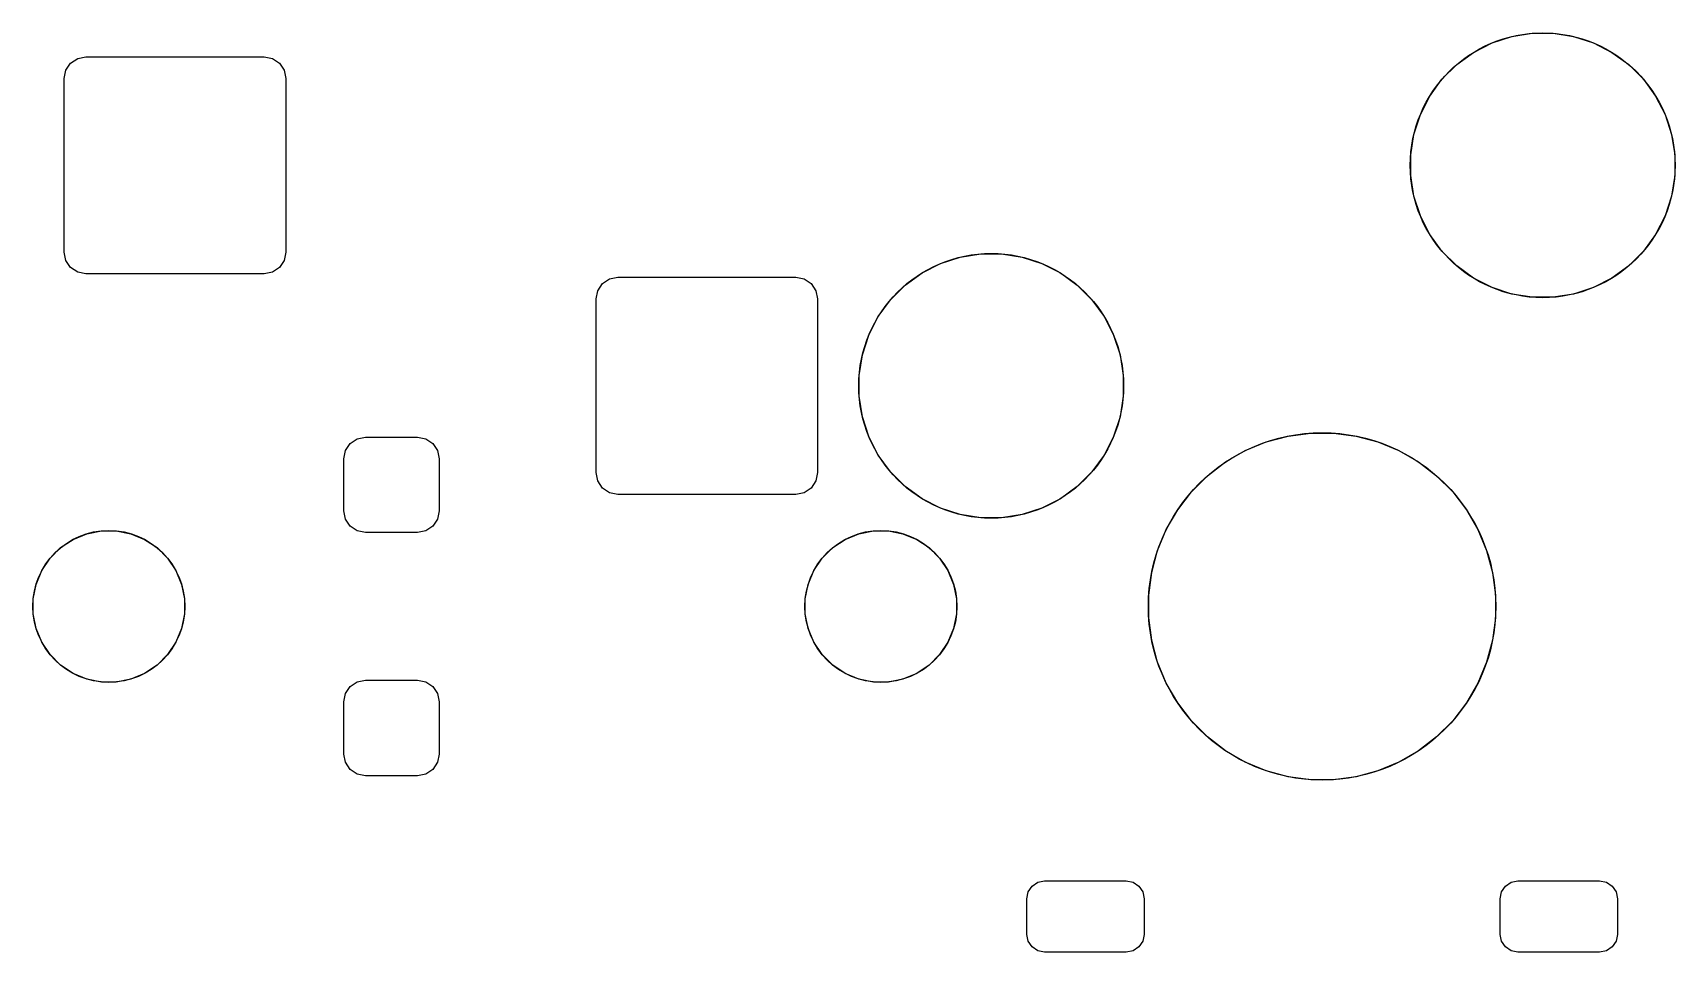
# Model space of a CAD drawing. Header units: millimetres. Extents: x 21 to 415, y -164 to -17.
# Drawn here: x 324.42 to 343.33, y -54.55 to -43.96 of the extents above; entities that cross this region are included whole.
import ezdxf

# ---------------------------------------------------------------- set-up
doc = ezdxf.new("R2010")
doc.units = ezdxf.units.MM
doc.layers.add('B.Mask', color=4, linetype='CONTINUOUS', true_color=0x02ffee)

msp = doc.modelspace()

# ---------------------------------------------------------------- linework, layer by layer
at = {"layer": 'B.Mask', "linetype": 'CONTINUOUS'}
for p, q in [((341.225783, -44.080459), (341.453371, -44.006511)), ((341.453371, -44.006511), (341.689725, -43.969076)), ((341.689725, -43.969076), (341.929025, -43.969076)), ((341.929025, -43.969076), (342.165379, -44.006511)), ((342.165379, -44.006511), (342.392967, -44.080459)), ((324.940704, -44.258405), (325.036375, -44.239375)), ((325.036375, -44.239375), (327.086375, -44.239375)), ((327.086375, -44.239375), (327.182046, -44.258405)), ((340.818967, -44.329756), (341.012565, -44.189099)), ((341.012565, -44.189099), (341.225783, -44.080459)), ((342.392967, -44.080459), (342.606185, -44.189099)), ((342.606185, -44.189099), (342.799783, -44.329756)), ((324.786375, -44.489375), (324.805405, -44.393704)), ((324.805405, -44.393704), (324.859598, -44.312598)), ((324.859598, -44.312598), (324.940704, -44.258405)), ((327.182046, -44.258405), (327.263152, -44.312598)), ((327.263152, -44.312598), (327.317345, -44.393704)), ((327.317345, -44.393704), (327.336375, -44.489375)), ((340.649756, -44.498967), (340.818967, -44.329756)), ((342.799783, -44.329756), (342.968994, -44.498967)), ((324.786375, -46.489375), (324.786375, -44.489375)), ((327.336375, -44.489375), (327.336375, -46.489375)), ((340.509099, -44.692565), (340.649756, -44.498967)), ((342.968994, -44.498967), (343.109651, -44.692565)), ((340.400459, -44.905783), (340.509099, -44.692565)), ((343.109651, -44.692565), (343.218291, -44.905783)), ((340.326511, -45.133371), (340.400459, -44.905783)), ((343.218291, -44.905783), (343.292239, -45.133371)), ((340.289076, -45.369725), (340.326511, -45.133371)), ((343.292239, -45.133371), (343.329674, -45.369725)), ((340.289076, -45.609025), (340.289076, -45.369725)), ((343.329674, -45.369725), (343.329674, -45.609025)), ((340.326511, -45.845379), (340.289076, -45.609025)), ((343.329674, -45.609025), (343.292239, -45.845379)), ((340.400459, -46.072967), (340.326511, -45.845379)), ((343.292239, -45.845379), (343.218291, -46.072967)), ((340.509099, -46.286185), (340.400459, -46.072967)), ((343.218291, -46.072967), (343.109651, -46.286185)), ((340.649756, -46.479783), (340.509099, -46.286185)), ((343.109651, -46.286185), (342.968994, -46.479783)), ((324.805405, -46.585046), (324.786375, -46.489375)), ((327.336375, -46.489375), (327.317345, -46.585046)), ((335.103371, -46.546511), (335.339725, -46.509076)), ((335.339725, -46.509076), (335.579025, -46.509076)), ((335.579025, -46.509076), (335.815379, -46.546511)), ((340.818967, -46.648994), (340.649756, -46.479783)), ((342.968994, -46.479783), (342.799783, -46.648994)), ((324.859598, -46.666152), (324.805405, -46.585046)), ((324.940704, -46.720345), (324.859598, -46.666152)), ((327.263152, -46.666152), (327.182046, -46.720345)), ((327.317345, -46.585046), (327.263152, -46.666152)), ((334.662565, -46.729099), (334.875783, -46.620459)), ((334.875783, -46.620459), (335.103371, -46.546511)), ((335.815379, -46.546511), (336.042967, -46.620459)), ((336.042967, -46.620459), (336.256185, -46.729099)), ((341.012565, -46.789651), (340.818967, -46.648994)), ((342.799783, -46.648994), (342.606185, -46.789651)), ((325.036375, -46.739375), (324.940704, -46.720345)), ((327.086375, -46.739375), (325.036375, -46.739375)), ((327.182046, -46.720345), (327.086375, -46.739375)), ((330.928405, -46.933704), (330.982598, -46.852598)), ((330.982598, -46.852598), (331.063704, -46.798405)), ((331.063704, -46.798405), (331.159375, -46.779375)), ((331.159375, -46.779375), (333.209375, -46.779375)), ((333.209375, -46.779375), (333.305046, -46.798405)), ((333.305046, -46.798405), (333.386152, -46.852598)), ((333.386152, -46.852598), (333.440345, -46.933704)), ((334.299756, -47.038967), (334.468967, -46.869756)), ((334.468967, -46.869756), (334.662565, -46.729099)), ((336.256185, -46.729099), (336.449783, -46.869756)), ((336.449783, -46.869756), (336.618994, -47.038967)), ((341.225783, -46.898291), (341.012565, -46.789651)), ((342.606185, -46.789651), (342.392967, -46.898291)), ((330.909375, -47.029375), (330.928405, -46.933704)), ((330.909375, -49.029375), (330.909375, -47.029375)), ((333.440345, -46.933704), (333.459375, -47.029375)), ((333.459375, -47.029375), (333.459375, -49.029375)), ((334.159099, -47.232565), (334.299756, -47.038967)), ((336.618994, -47.038967), (336.759651, -47.232565)), ((341.453371, -46.972239), (341.225783, -46.898291)), ((341.689725, -47.009674), (341.453371, -46.972239)), ((341.929025, -47.009674), (341.689725, -47.009674)), ((342.165379, -46.972239), (341.929025, -47.009674)), ((342.392967, -46.898291), (342.165379, -46.972239)), ((334.050459, -47.445783), (334.159099, -47.232565)), ((336.759651, -47.232565), (336.868291, -47.445783)), ((333.976511, -47.673371), (334.050459, -47.445783)), ((336.868291, -47.445783), (336.942239, -47.673371)), ((333.939076, -47.909725), (333.976511, -47.673371)), ((336.942239, -47.673371), (336.979674, -47.909725)), ((333.939076, -48.149025), (333.939076, -47.909725)), ((336.979674, -47.909725), (336.979674, -48.149025)), ((333.976511, -48.385379), (333.939076, -48.149025)), ((336.979674, -48.149025), (336.942239, -48.385379)), ((334.050459, -48.612967), (333.976511, -48.385379)), ((336.942239, -48.385379), (336.868291, -48.612967)), ((338.879194, -48.607804), (339.138569, -48.573657)), ((339.138569, -48.573657), (339.400181, -48.573657)), ((339.400181, -48.573657), (339.659556, -48.607804)), ((328.00375, -48.869375), (328.02278, -48.773704)), ((328.02278, -48.773704), (328.076973, -48.692598)), ((328.076973, -48.692598), (328.158079, -48.638405)), ((328.158079, -48.638405), (328.25375, -48.619375)), ((328.25375, -48.619375), (328.85375, -48.619375)), ((328.85375, -48.619375), (328.949421, -48.638405)), ((328.949421, -48.638405), (329.030527, -48.692598)), ((329.030527, -48.692598), (329.08472, -48.773704)), ((329.08472, -48.773704), (329.10375, -48.869375)), ((334.159099, -48.826185), (334.050459, -48.612967)), ((336.868291, -48.612967), (336.759651, -48.826185)), ((338.158235, -48.906436), (338.384798, -48.77563)), ((338.384798, -48.77563), (338.626496, -48.675515)), ((338.626496, -48.675515), (338.879194, -48.607804)), ((339.659556, -48.607804), (339.912254, -48.675515)), ((339.912254, -48.675515), (340.153952, -48.77563)), ((340.153952, -48.77563), (340.380515, -48.906436)), ((328.00375, -49.469375), (328.00375, -48.869375)), ((329.10375, -48.869375), (329.10375, -49.469375)), ((334.299756, -49.019783), (334.159099, -48.826185)), ((336.759651, -48.826185), (336.618994, -49.019783)), ((337.950683, -49.065695), (338.158235, -48.906436)), ((340.380515, -48.906436), (340.588067, -49.065695)), ((330.928405, -49.125046), (330.909375, -49.029375)), ((330.982598, -49.206152), (330.928405, -49.125046)), ((333.440345, -49.125046), (333.386152, -49.206152)), ((333.459375, -49.029375), (333.440345, -49.125046)), ((334.468967, -49.188994), (334.299756, -49.019783)), ((336.618994, -49.019783), (336.449783, -49.188994)), ((337.765695, -49.250683), (337.950683, -49.065695)), ((340.588067, -49.065695), (340.773055, -49.250683)), ((331.063704, -49.260345), (330.982598, -49.206152)), ((331.159375, -49.279375), (331.063704, -49.260345)), ((333.209375, -49.279375), (331.159375, -49.279375)), ((333.305046, -49.260345), (333.209375, -49.279375)), ((333.386152, -49.206152), (333.305046, -49.260345)), ((334.662565, -49.329651), (334.468967, -49.188994)), ((334.875783, -49.438291), (334.662565, -49.329651)), ((336.256185, -49.329651), (336.042967, -49.438291)), ((336.449783, -49.188994), (336.256185, -49.329651)), ((337.606436, -49.458235), (337.765695, -49.250683)), ((340.773055, -49.250683), (340.932314, -49.458235)), ((328.02278, -49.565046), (328.00375, -49.469375)), ((329.10375, -49.469375), (329.08472, -49.565046)), ((335.103371, -49.512239), (334.875783, -49.438291)), ((335.339725, -49.549674), (335.103371, -49.512239)), ((335.815379, -49.512239), (335.579025, -49.549674)), ((336.042967, -49.438291), (335.815379, -49.512239)), ((337.47563, -49.684798), (337.606436, -49.458235)), ((340.932314, -49.458235), (341.06312, -49.684798)), ((324.886903, -49.797694), (325.045376, -49.732052)), ((325.045376, -49.732052), (325.21361, -49.698588)), ((325.21361, -49.698588), (325.38514, -49.698588)), ((325.38514, -49.698588), (325.553374, -49.732052)), ((325.553374, -49.732052), (325.711847, -49.797694)), ((328.076973, -49.646152), (328.02278, -49.565046)), ((328.158079, -49.700345), (328.076973, -49.646152)), ((328.25375, -49.719375), (328.158079, -49.700345)), ((328.85375, -49.719375), (328.25375, -49.719375)), ((328.949421, -49.700345), (328.85375, -49.719375)), ((329.030527, -49.646152), (328.949421, -49.700345)), ((329.08472, -49.565046), (329.030527, -49.646152)), ((333.776903, -49.797694), (333.935376, -49.732052)), ((333.935376, -49.732052), (334.10361, -49.698588)), ((334.10361, -49.698588), (334.27514, -49.698588)), ((334.27514, -49.698588), (334.443374, -49.732052)), ((334.443374, -49.732052), (334.601847, -49.797694)), ((335.579025, -49.549674), (335.339725, -49.549674)), ((337.375515, -49.926496), (337.47563, -49.684798)), ((341.06312, -49.684798), (341.163235, -49.926496)), ((324.622991, -50.014281), (324.744281, -49.892991)), ((324.744281, -49.892991), (324.886903, -49.797694)), ((325.711847, -49.797694), (325.854469, -49.892991)), ((325.854469, -49.892991), (325.975759, -50.014281)), ((333.512991, -50.014281), (333.634281, -49.892991)), ((333.634281, -49.892991), (333.776903, -49.797694)), ((334.601847, -49.797694), (334.744469, -49.892991)), ((334.744469, -49.892991), (334.865759, -50.014281)), ((324.527694, -50.156903), (324.622991, -50.014281)), ((325.975759, -50.014281), (326.071056, -50.156903)), ((333.417694, -50.156903), (333.512991, -50.014281)), ((334.865759, -50.014281), (334.961056, -50.156903)), ((337.307804, -50.179194), (337.375515, -49.926496)), ((341.163235, -49.926496), (341.230946, -50.179194)), ((324.462052, -50.315376), (324.527694, -50.156903)), ((326.071056, -50.156903), (326.136698, -50.315376)), ((333.352052, -50.315376), (333.417694, -50.156903)), ((334.961056, -50.156903), (335.026698, -50.315376)), ((337.273657, -50.438569), (337.307804, -50.179194)), ((341.230946, -50.179194), (341.265093, -50.438569)), ((324.428588, -50.48361), (324.462052, -50.315376)), ((324.428588, -50.65514), (324.428588, -50.48361)), ((326.136698, -50.315376), (326.170162, -50.48361)), ((326.170162, -50.48361), (326.170162, -50.65514)), ((333.318588, -50.48361), (333.352052, -50.315376)), ((333.318588, -50.65514), (333.318588, -50.48361)), ((335.026698, -50.315376), (335.060162, -50.48361)), ((335.060162, -50.48361), (335.060162, -50.65514)), ((337.273657, -50.700181), (337.273657, -50.438569)), ((341.265093, -50.438569), (341.265093, -50.700181)), ((324.462052, -50.823374), (324.428588, -50.65514)), ((326.170162, -50.65514), (326.136698, -50.823374)), ((333.352052, -50.823374), (333.318588, -50.65514)), ((335.060162, -50.65514), (335.026698, -50.823374)), ((324.527694, -50.981847), (324.462052, -50.823374)), ((326.136698, -50.823374), (326.071056, -50.981847)), ((333.417694, -50.981847), (333.352052, -50.823374)), ((335.026698, -50.823374), (334.961056, -50.981847)), ((337.307804, -50.959556), (337.273657, -50.700181)), ((341.265093, -50.700181), (341.230946, -50.959556)), ((324.622991, -51.124469), (324.527694, -50.981847)), ((326.071056, -50.981847), (325.975759, -51.124469)), ((333.512991, -51.124469), (333.417694, -50.981847)), ((334.961056, -50.981847), (334.865759, -51.124469)), ((337.375515, -51.212254), (337.307804, -50.959556)), ((341.230946, -50.959556), (341.163235, -51.212254)), ((324.744281, -51.245759), (324.622991, -51.124469)), ((324.886903, -51.341056), (324.744281, -51.245759)), ((325.854469, -51.245759), (325.711847, -51.341056)), ((325.975759, -51.124469), (325.854469, -51.245759)), ((333.634281, -51.245759), (333.512991, -51.124469)), ((333.776903, -51.341056), (333.634281, -51.245759)), ((334.744469, -51.245759), (334.601847, -51.341056)), ((334.865759, -51.124469), (334.744469, -51.245759)), ((337.47563, -51.453952), (337.375515, -51.212254)), ((341.163235, -51.212254), (341.06312, -51.453952)), ((325.045376, -51.406698), (324.886903, -51.341056)), ((325.21361, -51.440162), (325.045376, -51.406698)), ((325.553374, -51.406698), (325.38514, -51.440162)), ((325.711847, -51.341056), (325.553374, -51.406698)), ((328.158079, -51.438405), (328.25375, -51.419375)), ((328.25375, -51.419375), (328.85375, -51.419375)), ((328.85375, -51.419375), (328.949421, -51.438405)), ((333.935376, -51.406698), (333.776903, -51.341056)), ((334.10361, -51.440162), (333.935376, -51.406698)), ((334.443374, -51.406698), (334.27514, -51.440162)), ((334.601847, -51.341056), (334.443374, -51.406698)), ((325.38514, -51.440162), (325.21361, -51.440162)), ((328.00375, -51.669375), (328.02278, -51.573704)), ((328.02278, -51.573704), (328.076973, -51.492598)), ((328.076973, -51.492598), (328.158079, -51.438405)), ((328.949421, -51.438405), (329.030527, -51.492598)), ((329.030527, -51.492598), (329.08472, -51.573704)), ((329.08472, -51.573704), (329.10375, -51.669375)), ((334.27514, -51.440162), (334.10361, -51.440162)), ((337.606436, -51.680515), (337.47563, -51.453952)), ((341.06312, -51.453952), (340.932314, -51.680515)), ((328.00375, -52.269375), (328.00375, -51.669375)), ((329.10375, -51.669375), (329.10375, -52.269375)), ((337.765695, -51.888067), (337.606436, -51.680515)), ((340.932314, -51.680515), (340.773055, -51.888067)), ((337.950683, -52.073055), (337.765695, -51.888067)), ((340.773055, -51.888067), (340.588067, -52.073055)), ((338.158235, -52.232314), (337.950683, -52.073055)), ((340.588067, -52.073055), (340.380515, -52.232314)), ((328.02278, -52.365046), (328.00375, -52.269375)), ((328.076973, -52.446152), (328.02278, -52.365046)), ((329.08472, -52.365046), (329.030527, -52.446152)), ((329.10375, -52.269375), (329.08472, -52.365046)), ((338.384798, -52.36312), (338.158235, -52.232314)), ((338.626496, -52.463235), (338.384798, -52.36312)), ((340.153952, -52.36312), (339.912254, -52.463235)), ((340.380515, -52.232314), (340.153952, -52.36312)), ((328.158079, -52.500345), (328.076973, -52.446152)), ((328.25375, -52.519375), (328.158079, -52.500345)), ((328.85375, -52.519375), (328.25375, -52.519375)), ((328.949421, -52.500345), (328.85375, -52.519375)), ((329.030527, -52.446152), (328.949421, -52.500345)), ((338.879194, -52.530946), (338.626496, -52.463235)), ((339.138569, -52.565093), (338.879194, -52.530946)), ((339.400181, -52.565093), (339.138569, -52.565093)), ((339.659556, -52.530946), (339.400181, -52.565093)), ((339.912254, -52.463235), (339.659556, -52.530946)), ((335.869375, -53.93625), (335.88498, -53.8578)), ((335.88498, -53.8578), (335.929418, -53.791293)), ((335.929418, -53.791293), (335.995925, -53.746855)), ((335.995925, -53.746855), (336.074375, -53.73125)), ((336.074375, -53.73125), (337.014375, -53.73125)), ((337.014375, -53.73125), (337.092825, -53.746855)), ((337.092825, -53.746855), (337.159332, -53.791293)), ((337.159332, -53.791293), (337.20377, -53.8578)), ((337.20377, -53.8578), (337.219375, -53.93625)), ((341.319375, -53.93625), (341.33498, -53.8578)), ((341.33498, -53.8578), (341.379418, -53.791293)), ((341.379418, -53.791293), (341.445925, -53.746855)), ((341.445925, -53.746855), (341.524375, -53.73125)), ((341.524375, -53.73125), (342.464375, -53.73125)), ((342.464375, -53.73125), (342.542825, -53.746855)), ((342.542825, -53.746855), (342.609332, -53.791293)), ((342.609332, -53.791293), (342.65377, -53.8578)), ((342.65377, -53.8578), (342.669375, -53.93625)), ((335.869375, -54.34625), (335.869375, -53.93625)), ((337.219375, -53.93625), (337.219375, -54.34625)), ((341.319375, -54.34625), (341.319375, -53.93625)), ((342.669375, -53.93625), (342.669375, -54.34625)), ((335.88498, -54.4247), (335.869375, -54.34625)), ((335.929418, -54.491207), (335.88498, -54.4247)), ((337.20377, -54.4247), (337.159332, -54.491207)), ((337.219375, -54.34625), (337.20377, -54.4247)), ((341.33498, -54.4247), (341.319375, -54.34625)), ((341.379418, -54.491207), (341.33498, -54.4247)), ((342.65377, -54.4247), (342.609332, -54.491207)), ((342.669375, -54.34625), (342.65377, -54.4247)), ((335.995925, -54.535645), (335.929418, -54.491207)), ((336.074375, -54.55125), (335.995925, -54.535645)), ((337.014375, -54.55125), (336.074375, -54.55125)), ((337.092825, -54.535645), (337.014375, -54.55125)), ((337.159332, -54.491207), (337.092825, -54.535645)), ((341.445925, -54.535645), (341.379418, -54.491207)), ((341.524375, -54.55125), (341.445925, -54.535645)), ((342.464375, -54.55125), (341.524375, -54.55125)), ((342.542825, -54.535645), (342.464375, -54.55125)), ((342.609332, -54.491207), (342.542825, -54.535645))]:
    msp.add_line(p, q, dxfattribs=at)
at = {"layer": 'B.Mask'}
for centre, radius in [((341.809375, -45.489375), 1.525), ((341.809375, -45.489375), 1.524999), ((335.459375, -48.029375), 1.525), ((335.459375, -48.029375), 1.524999), ((339.269375, -50.569375), 2), ((339.269375, -50.569375), 1.999999), ((325.299375, -50.569375), 0.875), ((325.299375, -50.569375), 0.874999), ((334.189375, -50.569375), 0.875), ((334.189375, -50.569375), 0.874999)]:
    msp.add_circle(centre, radius, dxfattribs=at)

doc.saveas('drawing.dxf')
